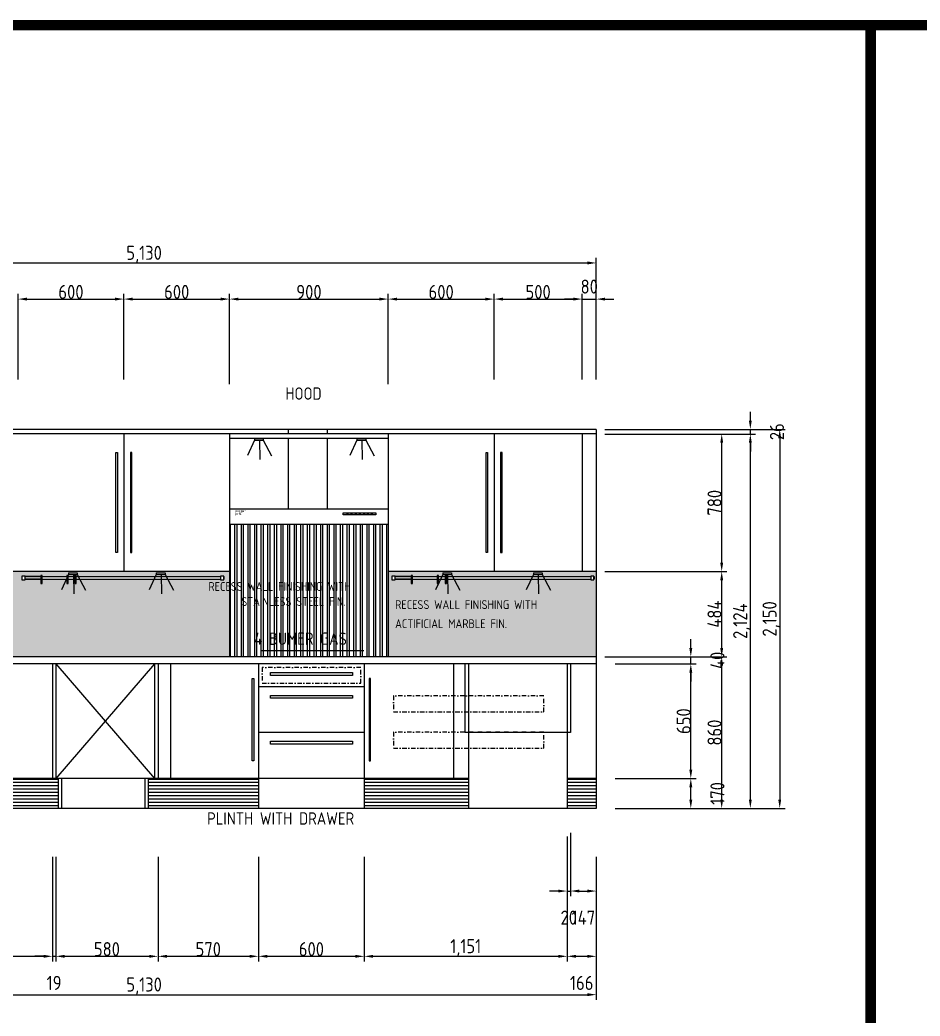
# Model space of a CAD drawing. Extents: x 0 to 79700, y -68 to 28499.
# Drawn here: x 62243 to 67349, y 12161 to 17812 of the extents above; entities that cross this region are included whole.
import ezdxf

# ---------------------------------------------------------------- set-up
doc = ezdxf.new("R2010")
doc.units = 0
doc.header["$LTSCALE"] = 50
doc.header["$MEASUREMENT"] = 0
doc.header["$PDMODE"] = 3
for name, pattern in [('BORDER2', [0.875, 0.25, -0.125, 0.25, -0.125, 0, -0.125]), ('CONT', [2, 1, 1]), ('DASHDOT', [1, 0.5, -0.25, 0, -0.25])]:
    doc.linetypes.add(name, pattern=pattern)
doc.layers.get('0').update_dxf_attribs({"linetype": 'CONTINUOUS'})
doc.layers.get('DEFPOINTS').update_dxf_attribs({"linetype": 'CONTINUOUS'})
for name, color, linetype in [('A3', 121, 'CONTINUOUS'), ('ACC', 40, 'DASHDOT'), ('AQE', 20, 'CONTINUOUS'), ('BASE', 2, 'CONTINUOUS'), ('V', 4, 'CONTINUOUS')]:
    doc.layers.add(name, color=color, linetype=linetype)
doc.styles.get("Standard").update_dxf_attribs({"font": 'architxt.shx'})
doc.dimstyles.new('STANDARD$0', dxfattribs={"dimscale": 0, "dimtxt": 80, "dimasz": 50, "dimexe": 30, "dimexo": 150, "dimtad": 3, "dimdec": 0, "dimdsep": 46, "dimlunit": 6, "dimtxsty": 'Standard', "dimcen": 80, "dimclrd": 254, "dimclre": 254, "dimadec": 0, "dimazin": 0, "dimtfac": 1, "dimtdec": 0, "dimtmove": 2, "dimatfit": 3, "dimfxl": 1, "dimtolj": 1, "dimtzin": 0, "dimarcsym": 0})

# ---------------------------------------------------------------- blocks, each defined once
blk = doc.blocks.new('2001')
at = {"color": 60, "ltscale": 200}
for p, q in [((-7.1, 47), (42.9, 47)), ((-7.1, 47), (-7.1, 37)), ((-7.1, 47), (-7.1, 47)), ((-7.1, 47), (-7.1, 47)), ((42.9, 47), (42.9, 37))]:
    blk.add_line(p, q, dxfattribs=at)
at = {"color": 70, "ltscale": 200}
blk.add_line((-7.1, 37), (42.9, 37), dxfattribs=at)
at = {"layer": 'ACC', "color": 21, "linetype": 'BORDER2', "ltscale": 50}
for p, q in [((-7.1, 37), (-47.3, -51)), ((20.9, 37.3), (22.7, -72)), ((42.9, 37), (90.1, -51.9))]:
    blk.add_line(p, q, dxfattribs=at)
blk = doc.blocks.new('*D536')
at = {"color": 254, "lineweight": -2, "transparency": 16777216}
for p, q in [((65619.9, 13509.2), (66078.9, 13509.2)), ((66048.9, 13389.2), (66048.9, 13459.2)), ((65619.9, 13339.2), (66078.9, 13339.2))]:
    blk.add_line(p, q, dxfattribs=at)
at = {"color": 254, "transparency": 16777216}
for points in [[(66040.6, 13459.2), (66057.3, 13459.2), (66048.9, 13509.2)], [(66040.6, 13389.2), (66057.3, 13389.2), (66048.9, 13339.2)]]:
    blk.add_solid(points, dxfattribs=at)
at = {"layer": 'DEFPOINTS', "color": 0, "transparency": 16777216}
for p in [(65469.9, 13509.2), (66048.9, 13509.2), (65469.9, 13339.2)]:
    blk.add_point(p, dxfattribs=at)
at = {"color": 0, "transparency": 16777216, "insert": (66199.9, 13424.2), "char_height": 80, "attachment_point": 5, "rotation": 90}
blk.add_mtext('\\A1;170', dxfattribs=at)
blk = doc.blocks.new('*D537')
at = {"color": 254, "lineweight": -2, "transparency": 16777216}
for p, q in [((65619.9, 14159.2), (66078.9, 14159.2)), ((66048.9, 13559.2), (66048.9, 14109.2)), ((65619.9, 13509.2), (66078.9, 13509.2))]:
    blk.add_line(p, q, dxfattribs=at)
at = {"color": 254, "transparency": 16777216}
for points in [[(66040.6, 14109.2), (66057.3, 14109.2), (66048.9, 14159.2)], [(66040.6, 13559.2), (66057.3, 13559.2), (66048.9, 13509.2)]]:
    blk.add_solid(points, dxfattribs=at)
at = {"layer": 'DEFPOINTS', "color": 0, "transparency": 16777216}
for p in [(65469.9, 14159.2), (66048.9, 14159.2), (65469.9, 13509.2)]:
    blk.add_point(p, dxfattribs=at)
at = {"color": 0, "transparency": 16777216, "insert": (66008.3, 13834.2), "char_height": 80, "attachment_point": 5, "rotation": 90}
blk.add_mtext('\\A1;650', dxfattribs=at)
blk = doc.blocks.new('*D538')
at = {"color": 254, "lineweight": -2, "transparency": 16777216}
for p, q in [((66048.9, 14249.2), (66048.9, 14299.2)), ((65560.4, 14199.2), (66078.9, 14199.2)), ((66048.9, 14159.2), (66048.9, 14199.2)), ((65619.9, 14159.2), (66078.9, 14159.2)), ((66048.9, 14109.2), (66048.9, 14059.2))]:
    blk.add_line(p, q, dxfattribs=at)
at = {"color": 254, "transparency": 16777216}
for points in [[(66040.6, 14249.2), (66057.3, 14249.2), (66048.9, 14199.2)], [(66040.6, 14109.2), (66057.3, 14109.2), (66048.9, 14159.2)]]:
    blk.add_solid(points, dxfattribs=at)
at = {"layer": 'DEFPOINTS', "color": 0, "transparency": 16777216}
for p in [(65410.4, 14199.2), (66048.9, 14199.2), (65469.9, 14159.2)]:
    blk.add_point(p, dxfattribs=at)
at = {"color": 0, "transparency": 16777216, "insert": (66199.9, 14179.2), "char_height": 80, "attachment_point": 5, "rotation": 90}
blk.add_mtext('\\A1;40', dxfattribs=at)
blk = doc.blocks.new('*D539')
at = {"color": 254, "lineweight": -2, "transparency": 16777216}
for p, q in [((65560.4, 14199.2), (66254.2, 14199.2)), ((66224.2, 13389.2), (66224.2, 14149.2)), ((65619.9, 13339.2), (66254.2, 13339.2))]:
    blk.add_line(p, q, dxfattribs=at)
at = {"color": 254, "transparency": 16777216}
for points in [[(66215.8, 14149.2), (66232.5, 14149.2), (66224.2, 14199.2)], [(66215.8, 13389.2), (66232.5, 13389.2), (66224.2, 13339.2)]]:
    blk.add_solid(points, dxfattribs=at)
at = {"layer": 'DEFPOINTS', "color": 0, "transparency": 16777216}
for p in [(65410.4, 14199.2), (66224.2, 14199.2), (65469.9, 13339.2)]:
    blk.add_point(p, dxfattribs=at)
at = {"color": 0, "transparency": 16777216, "insert": (66183.5, 13769.2), "char_height": 80, "attachment_point": 5, "rotation": 90}
blk.add_mtext('\\A1;860', dxfattribs=at)
blk = doc.blocks.new('*D540')
at = {"color": 254, "lineweight": -2, "transparency": 16777216}
for p, q in [((65560.4, 14683.2), (66254.2, 14683.2)), ((66224.2, 14249.2), (66224.2, 14633.2)), ((65560.4, 14199.2), (66254.2, 14199.2))]:
    blk.add_line(p, q, dxfattribs=at)
at = {"color": 254, "transparency": 16777216}
for points in [[(66215.8, 14633.2), (66232.5, 14633.2), (66224.2, 14683.2)], [(66215.8, 14249.2), (66232.5, 14249.2), (66224.2, 14199.2)]]:
    blk.add_solid(points, dxfattribs=at)
at = {"layer": 'DEFPOINTS', "color": 0, "transparency": 16777216}
for p in [(65410.4, 14683.2), (66224.2, 14683.2), (65410.4, 14199.2)]:
    blk.add_point(p, dxfattribs=at)
at = {"color": 0, "transparency": 16777216, "insert": (66183.5, 14441.2), "char_height": 80, "attachment_point": 5, "rotation": 90}
blk.add_mtext('\\A1;484', dxfattribs=at)
blk = doc.blocks.new('*D541')
at = {"color": 254, "lineweight": -2, "transparency": 16777216}
for p, q in [((65560.4, 15463.2), (66254.2, 15463.2)), ((66224.2, 14733.2), (66224.2, 15413.2)), ((65560.4, 14683.2), (66254.2, 14683.2))]:
    blk.add_line(p, q, dxfattribs=at)
at = {"color": 254, "transparency": 16777216}
for points in [[(66215.8, 15413.2), (66232.5, 15413.2), (66224.2, 15463.2)], [(66215.8, 14733.2), (66232.5, 14733.2), (66224.2, 14683.2)]]:
    blk.add_solid(points, dxfattribs=at)
at = {"layer": 'DEFPOINTS', "color": 0, "transparency": 16777216}
for p in [(65410.4, 15463.2), (66224.2, 15463.2), (65410.4, 14683.2)]:
    blk.add_point(p, dxfattribs=at)
at = {"color": 0, "transparency": 16777216, "insert": (66183.5, 15073.2), "char_height": 80, "attachment_point": 5, "rotation": 90}
blk.add_mtext('\\A1;780', dxfattribs=at)
blk = doc.blocks.new('*D542')
at = {"color": 254, "lineweight": -2, "transparency": 16777216}
for p, q in [((65816.4, 15463.2), (66416.6, 15463.2)), ((66386.6, 13389.2), (66386.6, 15413.2)), ((65816.4, 13339.2), (66416.6, 13339.2))]:
    blk.add_line(p, q, dxfattribs=at)
at = {"color": 254, "transparency": 16777216}
for points in [[(66378.3, 15413.2), (66394.9, 15413.2), (66386.6, 15463.2)], [(66378.3, 13389.2), (66394.9, 13389.2), (66386.6, 13339.2)]]:
    blk.add_solid(points, dxfattribs=at)
at = {"layer": 'DEFPOINTS', "color": 0, "transparency": 16777216}
for p in [(65666.4, 15463.2), (66386.6, 15463.2), (65666.4, 13339.2)]:
    blk.add_point(p, dxfattribs=at)
at = {"color": 0, "transparency": 16777216, "insert": (66338.3, 14401.2), "char_height": 80, "attachment_point": 5, "rotation": 90}
blk.add_mtext('\\A1;2,124', dxfattribs=at)
blk = doc.blocks.new('*D543')
at = {"color": 254, "lineweight": -2, "transparency": 16777216}
for p, q in [((66386.6, 15539.2), (66386.6, 15589.2)), ((65560.4, 15489.2), (66416.6, 15489.2)), ((66386.6, 15463.2), (66386.6, 15489.2)), ((65816.4, 15463.2), (66416.6, 15463.2)), ((66386.6, 15413.2), (66386.6, 15363.2))]:
    blk.add_line(p, q, dxfattribs=at)
at = {"color": 254, "transparency": 16777216}
for points in [[(66378.3, 15539.2), (66394.9, 15539.2), (66386.6, 15489.2)], [(66378.3, 15413.2), (66394.9, 15413.2), (66386.6, 15463.2)]]:
    blk.add_solid(points, dxfattribs=at)
at = {"layer": 'DEFPOINTS', "color": 0, "transparency": 16777216}
for p in [(65410.4, 15489.2), (66386.6, 15489.2), (65666.4, 15463.2)]:
    blk.add_point(p, dxfattribs=at)
at = {"color": 0, "transparency": 16777216, "insert": (66537.5, 15476.2), "char_height": 80, "attachment_point": 5, "rotation": 90}
blk.add_mtext('\\A1;26', dxfattribs=at)
blk = doc.blocks.new('*D544')
at = {"color": 254, "lineweight": -2, "transparency": 16777216}
for p, q in [((65816.4, 15489.2), (66583.3, 15489.2)), ((66553.3, 15439.2), (66553.3, 13389.2)), ((65816.4, 13339.2), (66583.3, 13339.2))]:
    blk.add_line(p, q, dxfattribs=at)
at = {"color": 254, "transparency": 16777216}
for points in [[(66544.9, 15439.2), (66561.6, 15439.2), (66553.3, 15489.2)], [(66544.9, 13389.2), (66561.6, 13389.2), (66553.3, 13339.2)]]:
    blk.add_solid(points, dxfattribs=at)
at = {"layer": 'DEFPOINTS', "color": 0, "transparency": 16777216}
for p in [(65666.4, 15489.2), (65666.4, 13339.2), (66553.3, 13339.2)]:
    blk.add_point(p, dxfattribs=at)
at = {"color": 0, "transparency": 16777216, "insert": (66505, 14414.2), "char_height": 80, "attachment_point": 5, "rotation": 90}
blk.add_mtext('\\A1;2,150', dxfattribs=at)
blk = doc.blocks.new('*D547')
at = {"color": 254, "lineweight": -2, "transparency": 16777216}
for p, q in [((61427.8, 13065.2), (61427.8, 12470)), ((62427.8, 13065.2), (62427.8, 12470)), ((61477.8, 12500), (62377.8, 12500))]:
    blk.add_line(p, q, dxfattribs=at)
at = {"color": 254, "transparency": 16777216}
for points in [[(61477.8, 12508.3), (61477.8, 12491.7), (61427.8, 12500)], [(62377.8, 12508.3), (62377.8, 12491.7), (62427.8, 12500)]]:
    blk.add_solid(points, dxfattribs=at)
at = {"layer": 'DEFPOINTS', "color": 0, "transparency": 16777216}
for p in [(61427.8, 13215.2), (62427.8, 13215.2), (62427.8, 12500)]:
    blk.add_point(p, dxfattribs=at)
at = {"color": 0, "transparency": 16777216, "insert": (61927.8, 12548.3), "char_height": 80, "attachment_point": 5}
blk.add_mtext('\\A1;1,000', dxfattribs=at)
blk = doc.blocks.new('*D548')
at = {"color": 254, "lineweight": -2, "transparency": 16777216}
for p, q in [((62427.8, 13065.2), (62427.8, 12470)), ((62446.8, 13065.2), (62446.8, 12470)), ((62377.8, 12500), (62327.8, 12500)), ((62427.8, 12500), (62446.8, 12500)), ((62496.8, 12500), (62546.8, 12500))]:
    blk.add_line(p, q, dxfattribs=at)
at = {"color": 254, "transparency": 16777216}
for points in [[(62377.8, 12508.3), (62377.8, 12491.7), (62427.8, 12500)], [(62496.8, 12508.3), (62496.8, 12491.7), (62446.8, 12500)]]:
    blk.add_solid(points, dxfattribs=at)
at = {"layer": 'DEFPOINTS', "color": 0, "transparency": 16777216}
for p in [(62427.8, 13215.2), (62446.8, 13215.2), (62446.8, 12500)]:
    blk.add_point(p, dxfattribs=at)
at = {"color": 0, "transparency": 16777216, "insert": (62437.3, 12349.1), "char_height": 80, "attachment_point": 5}
blk.add_mtext('\\A1;19', dxfattribs=at)
blk = doc.blocks.new('*D549')
at = {"color": 254, "lineweight": -2, "transparency": 16777216}
for p, q in [((62446.8, 13065.2), (62446.8, 12470)), ((63026.8, 13065.2), (63026.8, 12470)), ((62496.8, 12500), (62976.8, 12500))]:
    blk.add_line(p, q, dxfattribs=at)
at = {"color": 254, "transparency": 16777216}
for points in [[(62496.8, 12508.3), (62496.8, 12491.7), (62446.8, 12500)], [(62976.8, 12508.3), (62976.8, 12491.7), (63026.8, 12500)]]:
    blk.add_solid(points, dxfattribs=at)
at = {"layer": 'DEFPOINTS', "color": 0, "transparency": 16777216}
for p in [(62446.8, 13215.2), (63026.8, 13215.2), (63026.8, 12500)]:
    blk.add_point(p, dxfattribs=at)
at = {"color": 0, "transparency": 16777216, "insert": (62736.8, 12540.6), "char_height": 80, "attachment_point": 5}
blk.add_mtext('\\A1;580', dxfattribs=at)
blk = doc.blocks.new('*D550')
at = {"color": 254, "lineweight": -2, "transparency": 16777216}
for p, q in [((63026.8, 13065.2), (63026.8, 12470)), ((63596.8, 13065.2), (63596.8, 12470)), ((63076.8, 12500), (63546.8, 12500))]:
    blk.add_line(p, q, dxfattribs=at)
at = {"color": 254, "transparency": 16777216}
for points in [[(63076.8, 12508.3), (63076.8, 12491.7), (63026.8, 12500)], [(63546.8, 12508.3), (63546.8, 12491.7), (63596.8, 12500)]]:
    blk.add_solid(points, dxfattribs=at)
at = {"layer": 'DEFPOINTS', "color": 0, "transparency": 16777216}
for p in [(63026.8, 13215.2), (63596.8, 13215.2), (63596.8, 12500)]:
    blk.add_point(p, dxfattribs=at)
at = {"color": 0, "transparency": 16777216, "insert": (63311.8, 12540.6), "char_height": 80, "attachment_point": 5}
blk.add_mtext('\\A1;570', dxfattribs=at)
blk = doc.blocks.new('*D551')
at = {"color": 254, "lineweight": -2, "transparency": 16777216}
for p, q in [((63596.8, 13065.2), (63596.8, 12470)), ((64196.8, 13065.2), (64196.8, 12470)), ((63646.8, 12500), (64146.8, 12500))]:
    blk.add_line(p, q, dxfattribs=at)
at = {"color": 254, "transparency": 16777216}
for points in [[(63646.8, 12508.3), (63646.8, 12491.7), (63596.8, 12500)], [(64146.8, 12508.3), (64146.8, 12491.7), (64196.8, 12500)]]:
    blk.add_solid(points, dxfattribs=at)
at = {"layer": 'DEFPOINTS', "color": 0, "transparency": 16777216}
for p in [(63596.8, 13215.2), (64196.8, 13215.2), (64196.8, 12500)]:
    blk.add_point(p, dxfattribs=at)
at = {"color": 0, "transparency": 16777216, "insert": (63896.8, 12540.6), "char_height": 80, "attachment_point": 5}
blk.add_mtext('\\A1;600', dxfattribs=at)
blk = doc.blocks.new('*D552')
at = {"color": 254, "lineweight": -2, "transparency": 16777216}
for p, q in [((64196.8, 13065.2), (64196.8, 12470)), ((65347.3, 13065.2), (65347.3, 12470)), ((64246.8, 12500), (65297.3, 12500))]:
    blk.add_line(p, q, dxfattribs=at)
at = {"color": 254, "transparency": 16777216}
for points in [[(64246.8, 12508.3), (64246.8, 12491.7), (64196.8, 12500)], [(65297.3, 12508.3), (65297.3, 12491.7), (65347.3, 12500)]]:
    blk.add_solid(points, dxfattribs=at)
at = {"layer": 'DEFPOINTS', "color": 0, "transparency": 16777216}
for p in [(64196.8, 13215.2), (65347.3, 13215.2), (65347.3, 12500)]:
    blk.add_point(p, dxfattribs=at)
at = {"color": 0, "transparency": 16777216, "insert": (64772.1, 12548.3), "char_height": 80, "attachment_point": 5}
blk.add_mtext('\\A1;1,151', dxfattribs=at)
blk = doc.blocks.new('*D553')
at = {"color": 254, "lineweight": -2, "transparency": 16777216}
for p, q in [((65347.3, 13065.2), (65347.3, 12470)), ((65512.8, 13065.2), (65512.8, 12470)), ((65397.3, 12500), (65462.8, 12500))]:
    blk.add_line(p, q, dxfattribs=at)
at = {"color": 254, "transparency": 16777216}
for points in [[(65397.3, 12508.3), (65397.3, 12491.7), (65347.3, 12500)], [(65462.8, 12508.3), (65462.8, 12491.7), (65512.8, 12500)]]:
    blk.add_solid(points, dxfattribs=at)
at = {"layer": 'DEFPOINTS', "color": 0, "transparency": 16777216}
for p in [(65347.3, 13215.2), (65512.8, 13215.2), (65512.8, 12500)]:
    blk.add_point(p, dxfattribs=at)
at = {"color": 0, "transparency": 16777216, "insert": (65430.1, 12349.1), "char_height": 80, "attachment_point": 5}
blk.add_mtext('\\A1;166', dxfattribs=at)
blk = doc.blocks.new('*D554')
at = {"color": 254, "lineweight": -2, "transparency": 16777216}
for p, q in [((60382.8, 13065.2), (60382.8, 12252.4)), ((65512.8, 13065.2), (65512.8, 12252.4)), ((60432.8, 12282.4), (65462.8, 12282.4))]:
    blk.add_line(p, q, dxfattribs=at)
at = {"color": 254, "transparency": 16777216}
for points in [[(60432.8, 12290.8), (60432.8, 12274.1), (60382.8, 12282.4)], [(65462.8, 12290.8), (65462.8, 12274.1), (65512.8, 12282.4)]]:
    blk.add_solid(points, dxfattribs=at)
at = {"layer": 'DEFPOINTS', "color": 0, "transparency": 16777216}
for p in [(60382.8, 13215.2), (65512.8, 13215.2), (65512.8, 12282.4)]:
    blk.add_point(p, dxfattribs=at)
at = {"color": 0, "transparency": 16777216, "insert": (62947.8, 12330.7), "char_height": 80, "attachment_point": 5}
blk.add_mtext('\\A1;5,130', dxfattribs=at)
blk = doc.blocks.new('*D557')
at = {"color": 254, "lineweight": -2, "transparency": 16777216}
for p, q in [((62232.8, 15772), (62232.8, 16258.6)), ((62282.8, 16228.6), (62782.8, 16228.6)), ((62832.8, 15772), (62832.8, 16258.6))]:
    blk.add_line(p, q, dxfattribs=at)
at = {"color": 254, "transparency": 16777216}
for points in [[(62282.8, 16236.9), (62282.8, 16220.3), (62232.8, 16228.6)], [(62782.8, 16236.9), (62782.8, 16220.3), (62832.8, 16228.6)]]:
    blk.add_solid(points, dxfattribs=at)
at = {"layer": 'DEFPOINTS', "color": 0, "transparency": 16777216}
for p in [(62832.8, 16228.6), (62232.8, 15622), (62832.8, 15622)]:
    blk.add_point(p, dxfattribs=at)
at = {"color": 0, "transparency": 16777216, "insert": (62532.8, 16269.2), "char_height": 80, "attachment_point": 5}
blk.add_mtext('\\A1;600', dxfattribs=at)
blk = doc.blocks.new('*D558')
at = {"color": 254, "lineweight": -2, "transparency": 16777216}
for p, q in [((62832.8, 15772), (62832.8, 16258.6)), ((62882.8, 16228.6), (63382.8, 16228.6)), ((63432.8, 15746), (63432.8, 16258.6))]:
    blk.add_line(p, q, dxfattribs=at)
at = {"color": 254, "transparency": 16777216}
for points in [[(62882.8, 16236.9), (62882.8, 16220.3), (62832.8, 16228.6)], [(63382.8, 16236.9), (63382.8, 16220.3), (63432.8, 16228.6)]]:
    blk.add_solid(points, dxfattribs=at)
at = {"layer": 'DEFPOINTS', "color": 0, "transparency": 16777216}
for p in [(63432.8, 16228.6), (62832.8, 15622), (63432.8, 15596)]:
    blk.add_point(p, dxfattribs=at)
at = {"color": 0, "transparency": 16777216, "insert": (63132.8, 16269.2), "char_height": 80, "attachment_point": 5}
blk.add_mtext('\\A1;600', dxfattribs=at)
blk = doc.blocks.new('*D559')
at = {"color": 254, "lineweight": -2, "transparency": 16777216}
for p, q in [((63432.8, 15746), (63432.8, 16258.6)), ((63482.8, 16228.6), (64282.8, 16228.6)), ((64332.8, 15746), (64332.8, 16258.6))]:
    blk.add_line(p, q, dxfattribs=at)
at = {"color": 254, "transparency": 16777216}
for points in [[(63482.8, 16236.9), (63482.8, 16220.3), (63432.8, 16228.6)], [(64282.8, 16236.9), (64282.8, 16220.3), (64332.8, 16228.6)]]:
    blk.add_solid(points, dxfattribs=at)
at = {"layer": 'DEFPOINTS', "color": 0, "transparency": 16777216}
for p in [(64332.8, 16228.6), (63432.8, 15596), (64332.8, 15596)]:
    blk.add_point(p, dxfattribs=at)
at = {"color": 0, "transparency": 16777216, "insert": (63882.8, 16269.2), "char_height": 80, "attachment_point": 5}
blk.add_mtext('\\A1;900', dxfattribs=at)
blk = doc.blocks.new('*D560')
at = {"color": 254, "lineweight": -2, "transparency": 16777216}
for p, q in [((64332.8, 15746), (64332.8, 16258.6)), ((64382.8, 16228.6), (64882.8, 16228.6)), ((64932.8, 15772), (64932.8, 16258.6))]:
    blk.add_line(p, q, dxfattribs=at)
at = {"color": 254, "transparency": 16777216}
for points in [[(64382.8, 16236.9), (64382.8, 16220.3), (64332.8, 16228.6)], [(64882.8, 16236.9), (64882.8, 16220.3), (64932.8, 16228.6)]]:
    blk.add_solid(points, dxfattribs=at)
at = {"layer": 'DEFPOINTS', "color": 0, "transparency": 16777216}
for p in [(64932.8, 16228.6), (64932.8, 15622), (64332.8, 15596)]:
    blk.add_point(p, dxfattribs=at)
at = {"color": 0, "transparency": 16777216, "insert": (64632.8, 16269.2), "char_height": 80, "attachment_point": 5}
blk.add_mtext('\\A1;600', dxfattribs=at)
blk = doc.blocks.new('*D561')
at = {"color": 254, "lineweight": -2, "transparency": 16777216}
for p, q in [((64932.8, 15772), (64932.8, 16258.6)), ((64982.8, 16228.6), (65382.8, 16228.6)), ((65432.8, 15772), (65432.8, 16258.6))]:
    blk.add_line(p, q, dxfattribs=at)
at = {"color": 254, "transparency": 16777216}
for points in [[(64982.8, 16236.9), (64982.8, 16220.3), (64932.8, 16228.6)], [(65382.8, 16236.9), (65382.8, 16220.3), (65432.8, 16228.6)]]:
    blk.add_solid(points, dxfattribs=at)
at = {"layer": 'DEFPOINTS', "color": 0, "transparency": 16777216}
for p in [(65432.8, 16228.6), (64932.8, 15622), (65432.8, 15622)]:
    blk.add_point(p, dxfattribs=at)
at = {"color": 0, "transparency": 16777216, "insert": (65182.8, 16269.2), "char_height": 80, "attachment_point": 5}
blk.add_mtext('\\A1;500', dxfattribs=at)
blk = doc.blocks.new('*D562')
at = {"color": 254, "lineweight": -2, "transparency": 16777216}
for p, q in [((65382.8, 16228.6), (65332.8, 16228.6)), ((65432.8, 15772), (65432.8, 16258.6)), ((65432.8, 16228.6), (65512.8, 16228.6)), ((65512.8, 15772), (65512.8, 16258.6)), ((65562.8, 16228.6), (65612.8, 16228.6))]:
    blk.add_line(p, q, dxfattribs=at)
at = {"color": 254, "transparency": 16777216}
for points in [[(65382.8, 16236.9), (65382.8, 16220.3), (65432.8, 16228.6)], [(65562.8, 16236.9), (65562.8, 16220.3), (65512.8, 16228.6)]]:
    blk.add_solid(points, dxfattribs=at)
at = {"layer": 'DEFPOINTS', "color": 0, "transparency": 16777216}
for p in [(65512.8, 16228.6), (65432.8, 15622), (65512.8, 15622)]:
    blk.add_point(p, dxfattribs=at)
at = {"color": 0, "transparency": 16777216, "insert": (65472.8, 16299.5), "char_height": 80, "attachment_point": 5}
blk.add_mtext('\\A1;80', dxfattribs=at)
blk = doc.blocks.new('*D563')
at = {"color": 254, "lineweight": -2, "transparency": 16777216}
for p, q in [((60382.8, 15772), (60382.8, 16463.6)), ((65512.8, 15772), (65512.8, 16463.6)), ((60432.8, 16433.6), (65462.8, 16433.6))]:
    blk.add_line(p, q, dxfattribs=at)
at = {"color": 254, "transparency": 16777216}
for points in [[(60432.8, 16441.9), (60432.8, 16425.3), (60382.8, 16433.6)], [(65462.8, 16441.9), (65462.8, 16425.3), (65512.8, 16433.6)]]:
    blk.add_solid(points, dxfattribs=at)
at = {"layer": 'DEFPOINTS', "color": 0, "transparency": 16777216}
for p in [(65512.8, 16433.6), (60382.8, 15622), (65512.8, 15622)]:
    blk.add_point(p, dxfattribs=at)
at = {"color": 0, "transparency": 16777216, "insert": (62947.8, 16481.8), "char_height": 80, "attachment_point": 5}
blk.add_mtext('\\A1;5,130', dxfattribs=at)
blk = doc.blocks.new('*D622')
at = {"color": 254, "lineweight": -2, "transparency": 16777216}
for p, q in [((65346.8, 13179.6), (65346.8, 12840.3)), ((65366.3, 13199.6), (65366.3, 12840.3)), ((65296.8, 12870.3), (65246.8, 12870.3)), ((65346.8, 12870.3), (65366.3, 12870.3)), ((65416.3, 12870.3), (65466.3, 12870.3))]:
    blk.add_line(p, q, dxfattribs=at)
at = {"color": 254, "transparency": 16777216}
for points in [[(65296.8, 12878.7), (65296.8, 12862), (65346.8, 12870.3)], [(65416.3, 12878.7), (65416.3, 12862), (65366.3, 12870.3)]]:
    blk.add_solid(points, dxfattribs=at)
at = {"layer": 'DEFPOINTS', "color": 0, "transparency": 16777216}
for p in [(65366.3, 13349.6), (65346.8, 13329.6), (65366.3, 12870.3)]:
    blk.add_point(p, dxfattribs=at)
at = {"color": 0, "transparency": 16777216, "insert": (65356.6, 12719.4), "char_height": 80, "attachment_point": 5}
blk.add_mtext('\\A1;20', dxfattribs=at)
blk = doc.blocks.new('*D623')
at = {"color": 254, "lineweight": -2, "transparency": 16777216}
for p, q in [((65366.3, 13049.6), (65366.3, 12840.3)), ((65512.8, 12915.2), (65512.8, 12840.3)), ((65416.3, 12870.3), (65462.8, 12870.3))]:
    blk.add_line(p, q, dxfattribs=at)
at = {"color": 254, "transparency": 16777216}
for points in [[(65416.3, 12878.7), (65416.3, 12862), (65366.3, 12870.3)], [(65462.8, 12878.7), (65462.8, 12862), (65512.8, 12870.3)]]:
    blk.add_solid(points, dxfattribs=at)
at = {"layer": 'DEFPOINTS', "color": 0, "transparency": 16777216}
for p in [(65366.3, 13199.6), (65512.8, 13065.2), (65512.8, 12870.3)]:
    blk.add_point(p, dxfattribs=at)
at = {"color": 0, "transparency": 16777216, "insert": (65439.6, 12719.4), "char_height": 80, "attachment_point": 5}
blk.add_mtext('\\A1;147', dxfattribs=at)
blk = doc.blocks.new('forma3')
blk.add_line((0, 297), (420, 297))
at = {"const_width": 2}
blk.add_lwpolyline([(0, 297), (0, 0), (420, 0), (420, 297)], close=True, dxfattribs=at)

msp = doc.modelspace()

# ---------------------------------------------------------------- hatches: boundary and pattern name
at = {"ltscale": 10}
h = msp.add_hatch(dxfattribs=at)
h.set_pattern_fill('ANSI32', color=62, scale=100, angle=45, style=0)
h.set_pattern_definition([(90, (118099.99, -14089.014), (-37.5, 7e-15), []), (90, (118112.49, -14076.514), (-37.5, 7e-15), [])])
h.paths.add_polyline_path([(63432.80995, 14949.24471), (63432.80995, 14199.24471), (64332.80995, 14199.24471), (64332.80995, 14949.24471)])
h.paths.add_polyline_path([(63486.68633, 14475.2116), (64337.8768, 14475.2116), (64337.8768, 14550.2116), (63486.68633, 14550.2116)], flags=9)
h.paths.add_polyline_path([(63300.10228, 14560.64515), (64444.1499, 14560.64515), (64444.1499, 14635.64515), (63300.10228, 14635.64515)], flags=9)
h.paths.add_polyline_path([(63581.33037, 14249.50604), (64356.33037, 14249.50604), (64356.33037, 14354.50604), (63581.33037, 14354.50604)], flags=9)
h = msp.add_hatch(dxfattribs=at)
h.set_pattern_fill('AR-CONC', color=62, scale=30, style=0)
h.set_pattern_definition([(50, (117907.31, -7812.86), (215.17805, -18.82564), [22.5, -247.5]), (355, (117907.3, -7812.86), (-41.6254, 225.65764), [18, -198]), (100.4514, (117925.24, -7814.43), (173.5528, 206.83186), [19.12206, -210.3426]), (46.1842, (117907.3, -7752.86), (320.1723, -49.6557), [33.75, -371.25]), (96.6356, (117934, -7757), (280.3988, 292.2354), [28.683, -315.5139]), (351.1842, (117907.3, -7752.86), (280.3986, 292.2356), [27, -297]), (21, (117937.31, -7767.86), (179.0721, -120.78567), [22.5, -247.5]), (326, (117937.3, -7767.86), (72.9946, 217.545), [18, -198]), (71.4514, (117952.23, -7777.92), (252.0668, 96.75915), [19.12206, -210.3426]), (37.5, (117907.31, -7812.86), (3.64796, 99.86816), [0, -195.6, 0, -201, 0, -198.75]), (7.5, (117907.31, -7812.86), (78.92086, 118.32351), [0, -114.6, 0, -191.1, 0, -75.75]), (327.5, (117840.41, -7812.86), (160.14673, -6.76646), [0, -75, 0, -234, 0, -310.5]), (317.5, (117810.41, -7812.86), (174.95585, 30.0315), [0, -97.5, 0, -155.4, 0, -220.5])])
h.paths.add_polyline_path([(63432.80995, 14683.24471), (61989.86582, 14683.24471), (61989.86582, 14670.34453), (61939.86582, 14670.34453), (61939.86582, 14683.24471), (61627.80995, 14683.24471), (61027.80995, 14683.24471), (60766.1822, 14683.24471), (60766.1822, 14670.34453), (60716.1822, 14670.34453), (60716.1822, 14683.24471), (60427.80995, 14683.24471), (60382.80995, 14683.24471), (60382.80995, 14199.24471), (63432.80995, 14199.24471)])
h.paths.add_polyline_path([(62562.53088, 14639.43187), (62562.53088, 14615.46326), (62555.00855, 14615.46326), (62555.00855, 14639.43187), (62516.9002, 14639.43187), (62516.9002, 14615.46326), (62509.37786, 14615.46326), (62509.37786, 14639.43187), (62369.36082, 14639.43187), (62369.36082, 14615.46326), (62361.83849, 14615.46326), (62361.83849, 14639.43187), (62272.15975, 14639.43187), (62272.15975, 14636.55551), (62253.93552, 14636.55551), (62253.93552, 14657.29818), (62272.15975, 14657.29818), (62272.15975, 14655.43187), (62361.83849, 14655.43187), (62361.83849, 14660.5664), (62369.36082, 14660.5664), (62369.36082, 14655.43187), (62509.37786, 14655.43187), (62509.37786, 14660.5664), (62516.00571, 14660.5664), (62518.5654, 14666.15841), (62518.5654, 14676.15841), (62568.5654, 14676.15841), (62568.5654, 14666.15841), (62574.25961, 14655.43187), (63011.86093, 14655.43187), (63016.77091, 14666.15841), (63016.77091, 14676.15841), (63066.77091, 14676.15841), (63066.77091, 14666.15841), (63072.46512, 14655.43187), (63381.54714, 14655.43187), (63381.54714, 14657.29818), (63399.8914, 14657.29818), (63399.8914, 14636.55551), (63381.54714, 14636.55551), (63381.54714, 14639.43187)], flags=16)
h.paths.add_polyline_path([(61356.90944, 14657.56414), (61306.90944, 14657.56414), (61306.90944, 14667.56414), (61356.90944, 14667.56414)], flags=16)
h.paths.add_polyline_path([(65512.80995, 14683.24471), (64332.80995, 14683.24471), (64332.80995, 14199.24471), (65512.80995, 14199.24471)])
h.paths.add_polyline_path([(64662.53088, 14639.43187), (64662.53088, 14615.46326), (64655.00855, 14615.46326), (64655.00855, 14639.43187), (64629.36574, 14639.43187), (64618.39432, 14615.46326), (64609.37786, 14615.46326), (64609.37786, 14639.43187), (64469.36082, 14639.43187), (64469.36082, 14615.46326), (64461.83849, 14615.46326), (64461.83849, 14639.43187), (64372.15975, 14639.43187), (64372.15975, 14636.55551), (64353.93552, 14636.55551), (64353.93552, 14657.29818), (64372.15975, 14657.29818), (64372.15975, 14655.43187), (64461.83849, 14655.43187), (64461.83849, 14660.5664), (64469.36082, 14660.5664), (64469.36082, 14655.43187), (64609.37786, 14655.43187), (64609.37786, 14660.5664), (64616.9002, 14660.5664), (64616.9002, 14655.43187), (64636.6896, 14655.43187), (64641.59957, 14666.15841), (64641.59957, 14676.15841), (64691.59957, 14676.15841), (64691.59957, 14666.15841), (64697.29378, 14655.43187), (65150.83321, 14655.43187), (65155.74319, 14666.15841), (65155.74319, 14676.15841), (65205.74319, 14676.15841), (65205.74319, 14666.15841), (65211.43739, 14655.43187), (65481.54714, 14655.43187), (65481.54714, 14657.29818), (65499.8914, 14657.29818), (65499.8914, 14636.55551), (65481.54714, 14636.55551), (65481.54714, 14639.43187)], flags=16)
h.paths.add_polyline_path([(61312.27795, 14348.17779), (62235.95845, 14348.17779), (62235.95845, 14424.91952), (61312.27795, 14424.91952)], flags=24)
h.paths.add_polyline_path([(61313.22798, 14456.35124), (62457.07035, 14456.35124), (62457.07035, 14533.09297), (61313.22798, 14533.09297)], flags=24)
h.paths.add_polyline_path([(63299.812, 14559.1937), (64443.65436, 14559.1937), (64443.65436, 14635.93544), (63299.812, 14635.93544)], flags=9)
h.paths.add_polyline_path([(64358.01472, 14348.17779), (65281.69523, 14348.17779), (65281.69523, 14424.91952), (64358.01472, 14424.91952)], flags=24)
h.paths.add_polyline_path([(64358.96475, 14456.35124), (65502.80712, 14456.35124), (65502.80712, 14533.09297), (64358.96475, 14533.09297)], flags=24)
h = msp.add_hatch(dxfattribs=at)
h.set_pattern_fill('ANSI31', color=62, scale=150, angle=315, style=0)
h.set_pattern_definition([(0, (117907.311, -7812.857), (5e-15, 18.75), [])])
h.paths.add_polyline_path([(62971.2833, 13509.24471), (62971.2833, 13339.24471), (63596.80995, 13339.24471), (63596.80995, 13509.24471)])
h.paths.add_polyline_path([(64196.80995, 13509.24471), (64196.80995, 13339.24471), (64787.30995, 13339.24471), (64787.30995, 13509.24471)])
h.paths.add_polyline_path([(65347.30995, 13509.24471), (65347.30995, 13339.24471), (65512.80995, 13339.24471), (65512.80995, 13509.24471)])
h.paths.add_polyline_path([(60382.80995, 13509.24471), (60382.80995, 13339.24471), (62461.02067, 13339.24471), (62461.02067, 13509.24471)])

# ---------------------------------------------------------------- linework, layer by layer
at = {"linetype": 'CONT'}
for p, q in [((63765.44824, 15489.24471), (63765.44824, 15463.24471)), ((63985.44824, 15489.24471), (63985.44824, 15463.24471)), ((63765.44824, 15437.24471), (63765.44824, 15039.24471)), ((63985.44824, 15437.24471), (63985.44824, 15039.24471))]:
    msp.add_line(p, q, dxfattribs=at)
at = {"ltscale": 10}
for p, q in [((65512.80995, 15463.24471), (60382.80995, 15463.24471)), ((65512.80995, 15463.24471), (60382.80995, 15463.24471)), ((62832.80995, 15463.24471), (62832.80995, 14683.24471)), ((63432.80995, 15463.24471), (63432.80995, 14199.24471)), ((64332.80995, 15437.24471), (63432.80995, 15437.24471)), ((64332.80995, 15463.24471), (64332.80995, 14199.24471)), ((64932.80995, 15463.24471), (64932.80995, 14683.24471)), ((65432.80995, 15463.24471), (65432.80995, 14683.24471)), ((63432.80995, 15039.24471), (63432.80995, 14949.24471)), ((64267.80995, 14949.24471), (63432.80995, 14949.24471)), ((64332.80995, 14949.24471), (63432.80995, 14949.24471)), ((63432.80995, 14683.24471), (60382.80995, 14683.24471)), ((65512.80995, 14683.24471), (64332.80995, 14683.24471)), ((65512.80995, 14199.24471), (60382.80995, 14199.24471)), ((65512.80995, 14159.24471), (60382.80995, 14159.24471)), ((62427.80995, 14159.24471), (62427.80995, 13509.24471)), ((62427.80995, 14159.24471), (62427.80995, 13509.24471)), ((62446.80995, 14159.24471), (62446.80995, 13509.24471)), ((62446.80995, 14159.24471), (63006.80995, 13509.24471)), ((63006.80995, 14159.24471), (62446.80995, 13509.24471)), ((63006.80995, 14159.24471), (63006.80995, 13509.24471)), ((63026.80995, 14159.24471), (63026.80995, 13509.24471)), ((63096.80995, 14159.24471), (63096.80995, 13509.24471)), ((63596.80995, 14159.24471), (63596.80995, 13339.24471)), ((64196.80995, 14159.24471), (64196.80995, 13339.24471)), ((64702.30995, 14159.24471), (64702.30995, 13509.24471)), ((64767.30995, 14159.24471), (64767.30995, 13769.24471)), ((64787.30995, 14159.24471), (64787.30995, 13769.24471)), ((65346.80995, 14159.24471), (65346.80995, 13339.24471)), ((65347.30995, 14159.24471), (65347.30995, 13769.24471)), ((65366.30995, 14159.24471), (65366.30995, 13769.24471)), ((64196.80995, 14029.24471), (63596.80995, 14029.24471)), ((64196.80995, 13769.24471), (63596.80995, 13769.24471)), ((65366.30995, 13769.24471), (64767.30995, 13769.24471)), ((64787.30995, 13769.24471), (64787.30995, 13339.24471)), ((65347.30995, 13769.24471), (65347.30995, 13339.24471)), ((64787.30995, 13509.24471), (60382.80995, 13509.24471)), ((62461.02067, 13509.24471), (62461.02067, 13339.24471)), ((62480.02067, 13509.24471), (62480.02067, 13339.24471)), ((62952.2833, 13509.24471), (62952.2833, 13339.24471)), ((62971.2833, 13509.24471), (62971.2833, 13339.24471)), ((65512.80995, 13509.24471), (65347.30995, 13509.24471))]:
    msp.add_line(p, q, dxfattribs=at)
msp.add_line((63432.80995, 15039.24471), (64332.80995, 15039.24471))
at = {"color": 2, "ltscale": 200}
for points in [[(62361.83849, 14660.5664), (62361.83849, 14615.46326), (62369.36082, 14615.46326), (62369.36082, 14660.5664)], [(62509.37786, 14660.5664), (62509.37786, 14615.46326), (62516.9002, 14615.46326), (62516.9002, 14660.5664)], [(62555.00855, 14660.5664), (62555.00855, 14615.46326), (62562.53088, 14615.46326), (62562.53088, 14660.5664)], [(64461.83849, 14660.5664), (64461.83849, 14615.46326), (64469.36082, 14615.46326), (64469.36082, 14660.5664)], [(64609.37786, 14660.5664), (64609.37786, 14615.46326), (64616.9002, 14615.46326), (64616.9002, 14660.5664)], [(64655.00855, 14660.5664), (64655.00855, 14615.46326), (64662.53088, 14615.46326), (64662.53088, 14660.5664)]]:
    msp.add_lwpolyline(points, close=True, dxfattribs=at)
at = {"layer": 'A3'}
for points in [[(64076.79507, 15016.20082), (64262.54017, 15016.20082), (64262.54017, 15005.22277), (64076.79507, 15005.22277)], [(64099.76351, 15016.20082), (64103.25873, 15016.20082), (64103.25873, 15005.22277), (64099.76351, 15005.22277)], [(64121.73336, 15016.20082), (64125.22858, 15016.20082), (64125.22858, 15005.22277), (64121.73336, 15005.22277)], [(64147.69773, 15016.20082), (64151.19294, 15016.20082), (64151.19294, 15005.22277), (64147.69773, 15005.22277)], [(64169.66758, 15016.20082), (64173.16279, 15016.20082), (64173.16279, 15005.22277), (64169.66758, 15005.22277)], [(64193.6347, 15016.20082), (64197.12992, 15016.20082), (64197.12992, 15005.22277), (64193.6347, 15005.22277)], [(64215.60455, 15016.20082), (64219.09977, 15016.20082), (64219.09977, 15005.22277), (64215.60455, 15005.22277)], [(64238.57304, 15016.20082), (64242.06826, 15016.20082), (64242.06826, 15005.22277), (64238.57304, 15005.22277)]]:
    msp.add_lwpolyline(points, close=True, dxfattribs=at)
at = {"layer": 'ACC', "color": 103, "linetype": 'ByBlock'}
for p, q in [((62253.93552, 14655.43187), (62253.93552, 14639.43187)), ((62272.15975, 14655.43187), (63381.54714, 14655.43187)), ((62272.15975, 14655.43187), (62361.83849, 14655.43187)), ((62272.15975, 14639.43187), (63381.54714, 14639.43187)), ((62272.15975, 14639.43187), (62361.83849, 14639.43187)), ((62369.36082, 14655.43187), (62272.85702, 14655.43187)), ((62369.36082, 14639.43187), (62272.85702, 14639.43187)), ((63381.54714, 14655.43187), (63381.54714, 14639.43187)), ((63399.77138, 14655.43187), (63399.8914, 14655.43187)), ((63399.77138, 14639.43187), (63399.8914, 14639.43187)), ((63399.8914, 14655.43187), (63399.8914, 14639.43187)), ((64353.93552, 14655.43187), (64353.93552, 14639.43187)), ((64372.15975, 14655.43187), (65481.54714, 14655.43187)), ((64372.15975, 14655.43187), (64461.83849, 14655.43187)), ((64372.15975, 14639.43187), (65481.54714, 14639.43187)), ((64372.15975, 14639.43187), (64461.83849, 14639.43187)), ((64469.36082, 14655.43187), (64372.85702, 14655.43187)), ((64469.36082, 14639.43187), (64372.85702, 14639.43187)), ((65499.77138, 14655.43187), (65499.8914, 14655.43187)), ((65499.8914, 14655.43187), (65499.8914, 14639.43187))]:
    msp.add_line(p, q, dxfattribs=at)
at = {"layer": 'ACC', "color": 40, "linetype": 'ByBlock'}
for points in [[(62253.93552, 14636.55551), (62272.15975, 14636.55551), (62272.15975, 14657.29818), (62253.93552, 14657.29818)], [(63381.54714, 14636.55551), (63399.77138, 14636.55551), (63399.77138, 14657.29818), (63381.54714, 14657.29818)], [(64353.93552, 14636.55551), (64372.15975, 14636.55551), (64372.15975, 14657.29818), (64353.93552, 14657.29818)], [(65481.54714, 14636.55551), (65499.77138, 14636.55551), (65499.77138, 14657.29818), (65481.54714, 14657.29818)]]:
    msp.add_lwpolyline(points, close=True, dxfattribs=at)
at = {"layer": 'ACC'}
for points in [[(63616.80995, 14049.24471), (64176.80995, 14049.24471), (64176.80995, 14139.24471), (63616.80995, 14139.24471)], [(65215.63996, 13977.91819), (64362.18099, 13977.91819), (64362.18099, 13886.26704), (65215.63996, 13886.26704)], [(65215.63996, 13771.70296), (64362.18099, 13771.70296), (64362.18099, 13680.05181), (65215.63996, 13680.05181)]]:
    msp.add_lwpolyline(points, close=True, dxfattribs=at)
at = {"layer": 'BASE', "ltscale": 10}
for points in [[(62787.52222, 15357.67746), (62795.95383, 15357.67746), (62795.95383, 14790.25916), (62787.52222, 14790.25916)], [(62878.09769, 15357.67746), (62869.66607, 15357.67746), (62869.66607, 14790.25916), (62878.09769, 14790.25916)], [(64887.52222, 15357.67746), (64895.95383, 15357.67746), (64895.95383, 14790.25916), (64887.52222, 14790.25916)], [(64978.09769, 15357.67746), (64969.66607, 15357.67746), (64969.66607, 14790.25916), (64978.09769, 14790.25916)], [(63561.44186, 14075.9579), (63569.87347, 14075.9579), (63569.87347, 13608.22251), (63561.44186, 13608.22251)], [(63664.38017, 14110.1141), (64130.33409, 14110.1141), (64130.33409, 14093.83223), (63664.38017, 14093.83223)], [(64232.17804, 14075.9579), (64223.74643, 14075.9579), (64223.74643, 13608.22251), (64232.17804, 13608.22251)], [(63664.38017, 13980.1141), (64130.33409, 13980.1141), (64130.33409, 13963.83223), (63664.38017, 13963.83223)], [(63664.38017, 13720.1141), (64130.33409, 13720.1141), (64130.33409, 13703.83223), (63664.38017, 13703.83223)]]:
    msp.add_lwpolyline(points, close=True, dxfattribs=at)
at = {"layer": 'V', "ltscale": 10}
for p, q in [((65512.80995, 15489.24471), (60382.80995, 15489.24471)), ((65512.80995, 15489.24471), (65512.80995, 13339.24471)), ((63613.86605, 14235.69025), (64193.86605, 14235.69025)), ((65512.80995, 13339.24471), (60382.80995, 13339.24471))]:
    msp.add_line(p, q, dxfattribs=at)

# ---------------------------------------------------------------- block references
at = {"xscale": 30, "yscale": 30, "zscale": 30}
for p in [(54469.50283, 8872.39417), (67069.50283, 8872.39417)]:
    msp.add_blockref('forma3', p, dxfattribs=at)
at = {"layer": 'AQE', "ltscale": 10}
for p in [(63581.10306, 15391.44585), (64162.07409, 15391.44585), (62525.6323, 14629.20531), (63023.83781, 14629.20531), (64648.66647, 14629.20531), (65162.81008, 14629.20531)]:
    msp.add_blockref('2001', p, dxfattribs=at)

# ---------------------------------------------------------------- texts
for s, height, p in [('HOOD', 70, (63749.18962, 15657.70456)), ('RECESS WALL FINISHING WITH', 50, (63312.60228, 14573.14515)), ('STAINLESS STEEL FIN.', 50, (63499.18633, 14487.7116)), ('RECESS WALL FINISHING WITH', 50, (64371.75504, 14470.30268)), ('ACTIFICIAL MARBLE FIN.', 50, (64371.75504, 14362.12923))]:
    msp.add_text(s, height=height).set_placement(p)
at = {"color": 71}
for s, p in [('pohl', (63463.97722, 15004.06806)), ('poggen', (63465.38587, 15020.91011))]:
    msp.add_text(s, height=13, dxfattribs=at).set_placement(p)
at = {"ltscale": 10}
for s, p in [(' 4 BUMER GAS ', (63535.49703, 14267.00604)), ('PLINTH WITH DRAWER', (63305.21732, 13246.96905))]:
    msp.add_text(s, height=70, dxfattribs=at).set_placement(p)

# ---------------------------------------------------------------- dimensions: what is measured, and where the dimension line sits
for base, p1, p2, picture, middle in [((65512.80995, 16433.58873), (60382.80995, 15621.95216), (65512.80995, 15621.95216), '*D563', (62947.80995, 16481.83278)), ((65512.80995, 16228.59171), (65432.80995, 15621.95216), (65512.80995, 15621.95216), '*D562', (65472.80995, 16299.52921)), ((62832.80995, 16228.59171), (62232.80995, 15621.95216), (62832.80995, 15621.95216), '*D557', (62532.80995, 16269.21671)), ((63432.80995, 16228.59171), (62832.80995, 15621.95216), (63432.80995, 15595.95216), '*D558', (63132.80995, 16269.21671)), ((64332.80995, 16228.59171), (63432.80995, 15595.95216), (64332.80995, 15595.95216), '*D559', (63882.80995, 16269.21671)), ((64932.80995, 16228.59171), (64332.80995, 15595.95216), (64932.80995, 15621.95216), '*D560', (64632.80995, 16269.21671)), ((65432.80995, 16228.59171), (64932.80995, 15621.95216), (65432.80995, 15621.95216), '*D561', (65182.80995, 16269.21671)), ((65366.3099538348, 12870.3223159965), (65346.8099538348, 13329.5543796348), (65366.3099538348, 13349.554379635), '*D622', (65356.5599538348, 12719.3848159965)), ((65512.80995, 12282.44268), (60382.80995, 13215.23287), (65512.80995, 13215.23287), '*D554', (62947.80995, 12330.68673)), ((62427.80995, 12500.01141), (61427.80995, 13215.23287), (62427.80995, 13215.23287), '*D547', (61927.80995, 12548.25546)), ((62446.80995, 12500.01141), (62427.80995, 13215.23287), (62446.80995, 13215.23287), '*D548', (62437.30995, 12349.07391)), ((63026.80995, 12500.01141), (62446.80995, 13215.23287), (63026.80995, 13215.23287), '*D549', (62736.80995, 12540.63641)), ((63596.80995, 12500.01141), (63026.80995, 13215.23287), (63596.80995, 13215.23287), '*D550', (63311.80995, 12540.63641)), ((64196.80995, 12500.01141), (63596.80995, 13215.23287), (64196.80995, 13215.23287), '*D551', (63896.80995, 12540.63641)), ((65347.3099538348, 12500.0114109607), (64196.8099538348, 13215.2328742841), (65347.3099538348, 13215.2328742841), '*D552', (64772.0599538348, 12548.2554585798)), ((65512.8099538348, 12500.0114109607), (65347.3099538348, 13215.2328742841), (65512.8099538348, 13215.2328742841), '*D553', (65430.0599538348, 12349.0739109607)), ((65512.8099538348, 12870.3223159965), (65366.3099538348, 13199.554379635), (65512.8099538348, 13065.2328742841), '*D623', (65439.5599538348, 12719.3848159965))]:
    dim = msp.add_linear_dim(base=base, p1=p1, p2=p2, dimstyle='STANDARD$0', override={"dimscale": 1}, dxfattribs=at)
    dim.commit()
    dim.dimension.update_dxf_attribs({"geometry": picture, "text_midpoint": middle})
for base, p1, p2, picture, middle in [((66386.58377, 15489.24471), (65666.36711, 15463.24471), (65410.36711, 15489.24471), '*D543', (66537.52127, 15476.24471)), ((66553.27903, 13339.24471), (65666.36711, 15489.24471), (65666.36711, 13339.24471), '*D544', (66505.03499, 14414.24471)), ((66224.16279, 15463.24471), (65410.36711, 14683.24471), (65410.36711, 15463.24471), '*D541', (66183.53779, 15073.24471)), ((66386.58377, 15463.24471), (65666.36711, 13339.24471), (65666.36711, 15463.24471), '*D542', (66338.33973, 14401.24471)), ((66224.16279, 14683.24471), (65410.36711, 14199.24471), (65410.36711, 14683.24471), '*D540', (66183.53779, 14441.24471)), ((66048.91898, 14199.24471), (65469.86711, 14159.24471), (65410.36711, 14199.24471), '*D538', (66199.85648, 14179.24471)), ((66224.16279, 14199.24471), (65469.86711, 13339.24471), (65410.36711, 14199.24471), '*D539', (66183.53779, 13769.24471)), ((66048.91898, 14159.24471), (65469.86711, 13509.24471), (65469.86711, 14159.24471), '*D537', (66008.29398, 13834.24471)), ((66048.91898, 13509.24471), (65469.86711, 13339.24471), (65469.86711, 13509.24471), '*D536', (66199.85648, 13424.24471))]:
    dim = msp.add_linear_dim(base=base, p1=p1, p2=p2, angle=90, dimstyle='STANDARD$0', override={"dimscale": 1}, dxfattribs=at)
    dim.commit()
    dim.dimension.update_dxf_attribs({"geometry": picture, "text_midpoint": middle})

doc.saveas('drawing.dxf')
